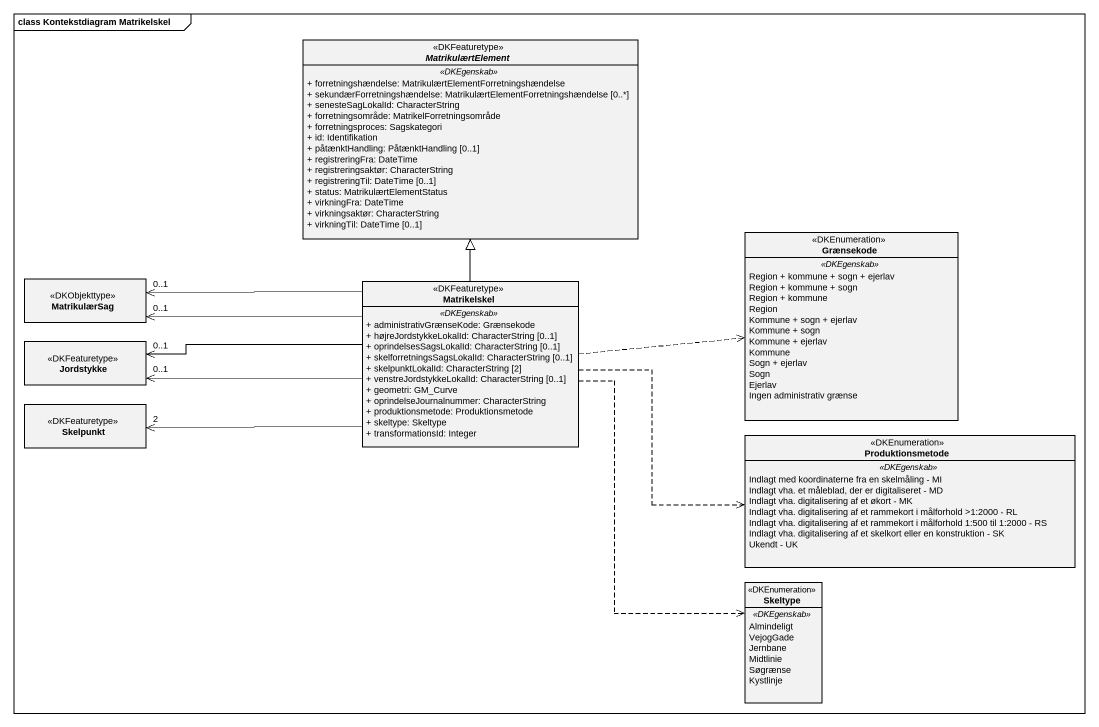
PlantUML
@startuml
mainframe class Kontekstdiagram Matrikelskel
hide circle
hide empty members
skinparam classAttributeIconSize 0
abstract class MatrikulærtElement <<DKFeaturetype>> {
  .. <<DKEgenskab>> ..
  + forretningshændelse: MatrikulærtElementForretningshændelse
  + sekundærForretningshændelse: MatrikulærtElementForretningshændelse [0..*]
  + senesteSagLokalId: CharacterString
  + forretningsområde: MatrikelForretningsområde
  + forretningsproces: Sagskategori
  + id: Identifikation
  + påtænktHandling: PåtænktHandling [0..1]
  + registreringFra: DateTime
  + registreringsaktør: CharacterString
  + registreringTil: DateTime [0..1]
  + status: MatrikulærtElementStatus
  + virkningFra: DateTime
  + virkningsaktør: CharacterString
  + virkningTil: DateTime [0..1]
}
enum Grænsekode <<DKEnumeration>> {
  .. <<DKEgenskab>> ..
  Region + kommune + sogn + ejerlav
  Region + kommune + sogn
  Region + kommune
  Region
  Kommune + sogn + ejerlav
  Kommune + sogn
  Kommune + ejerlav
  Kommune
  Sogn + ejerlav
  Sogn
  Ejerlav
  Ingen administrativ grænse
}
class MatrikulærSag <<DKObjekttype>>
class Matrikelskel <<DKFeaturetype>> {
  .. <<DKEgenskab>> ..
  + administrativGrænseKode: Grænsekode
  + højreJordstykkeLokalId: CharacterString [0..1]
  + oprindelsesSagsLokalId: CharacterString [0..1]
  + skelforretningsSagsLokalId: CharacterString [0..1]
  + skelpunktLokalId: CharacterString [2]
  + venstreJordstykkeLokalId: CharacterString [0..1]
  + geometri: GM_Curve
  + oprindelseJournalnummer: CharacterString
  + produktionsmetode: Produktionsmetode
  + skeltype: Skeltype
  + transformationsId: Integer
}
class Jordstykke <<DKFeaturetype>>
class Skelpunkt <<DKFeaturetype>>
enum Produktionsmetode <<DKEnumeration>> {
  .. <<DKEgenskab>> ..
  Indlagt med koordinaterne fra en skelmåling - MI
  Indlagt vha. et måleblad, der er digitaliseret - MD
  Indlagt vha. digitalisering af et økort - MK
  Indlagt vha. digitalisering af et rammekort i målforhold >1:2000 - RL
  Indlagt vha. digitalisering af et rammekort i målforhold 1:500 til 1:2000 - RS
  Indlagt vha. digitalisering af et skelkort eller en konstruktion - SK
  Ukendt - UK
}
enum Skeltype <<DKEnumeration>> {
  .. <<DKEgenskab>> ..
  Almindeligt
  VejogGade
  Jernbane
  Midtlinie
  Søgrænse
  Kystlinje
}
Matrikelskel -up-|> MatrikulærtElement
Matrikelskel .right.> Grænsekode
Matrikelskel -left-> "0..1" MatrikulærSag
Matrikelskel -left-> "0..1" MatrikulærSag
Matrikelskel -left-> "0..1" Jordstykke
Matrikelskel -left-> "0..1" Jordstykke
Matrikelskel -left-> "2" Skelpunkt
Matrikelskel .right.> Produktionsmetode
Matrikelskel ..> Skeltype
@enduml
